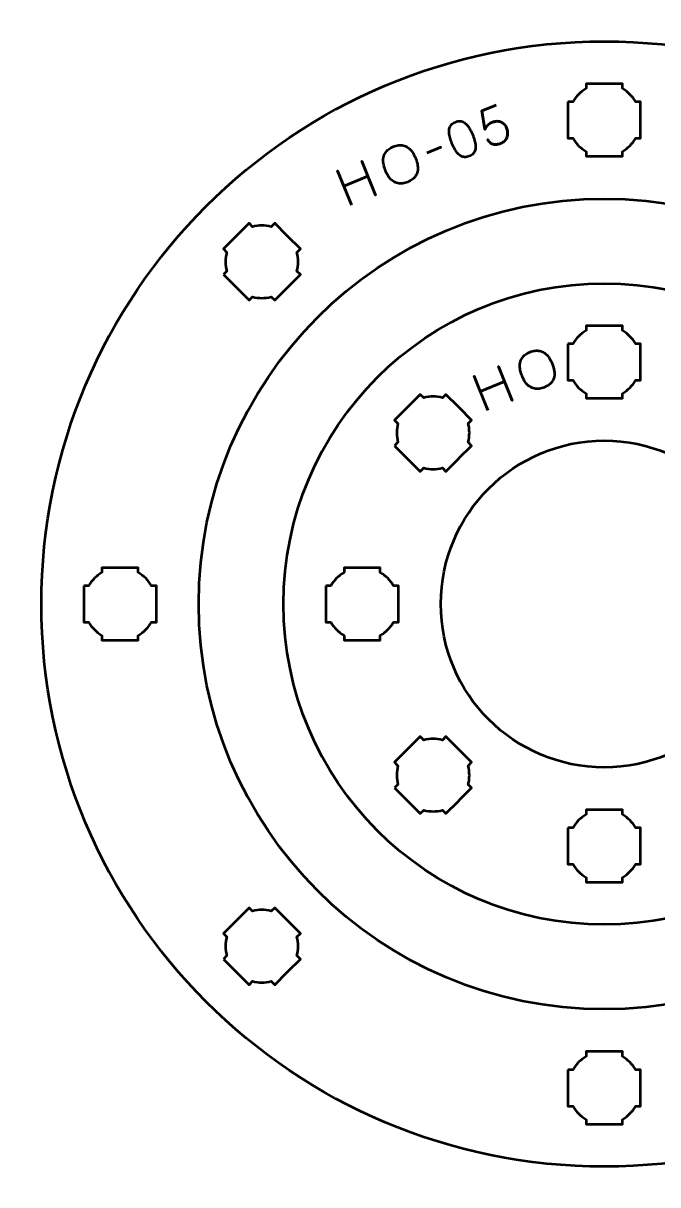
# Model space of a CAD drawing. Header units: centimetres. Extents: x -21 to 0, y -29.7 to 0.
# Drawn here: x -10.5 to -5.26, y -19.45 to -9.85 of the extents above; entities that cross this region are included whole.
import ezdxf

# ---------------------------------------------------------------- set-up
doc = ezdxf.new("R2010")
doc.units = ezdxf.units.CM
doc.header["$MEASUREMENT"] = 0
doc.layers.add('Layer 1', color=7, linetype='Continuous')

msp = doc.modelspace()

# ---------------------------------------------------------------- linework, layer by layer
at = {"layer": 'Layer 1', "color": 3, "lineweight": 53}
for major_axis in [(0, 4.65), (0, 3.35), (0, 2.65), (0, 1.35)]:
    msp.add_ellipse((-5.7, -14.65), major_axis=major_axis, ratio=1, dxfattribs=at)
at = {"layer": 'Layer 1', "color": 1, "lineweight": 53}
msp.add_open_spline([(-21.00003, -29.19995), (-21.00003, -29.19995), (-21.00003, -9.49992), (-21.00003, -9.49992), (-21.00003, -9.49992), (-21.00003, -9.41709), (-20.93286, -9.34992), (-20.85003, -9.34992), (-20.85003, -9.34992), (-20.7672, -9.34992), (-20.70003, -9.28275), (-20.70003, -9.19992), (-20.70003, -9.19992), (-20.70003, -9.11709), (-20.7672, -9.04992), (-20.85003, -9.04992), (-20.85003, -9.04992), (-20.93286, -9.04992), (-21.00003, -8.98275), (-21.00003, -8.89992), (-21.00003, -8.89992), (-21.00003, -8.81709), (-20.93286, -8.74992), (-20.85003, -8.74992), (-20.85003, -8.74992), (-20.7672, -8.74992), (-20.70003, -8.68275), (-20.70003, -8.59992), (-20.70003, -8.59992), (-20.70003, -8.51709), (-20.7672, -8.44992), (-20.85003, -8.44992), (-20.85003, -8.44992), (-20.93286, -8.44992), (-21.00003, -8.38275), (-21.00003, -8.29992), (-21.00003, -8.29992), (-21.00003, -8.21709), (-20.93286, -8.14992), (-20.85003, -8.14992), (-20.85003, -8.14992), (-20.7672, -8.14992), (-20.70003, -8.08275), (-20.70003, -7.99992), (-20.70003, -7.99992), (-20.70003, -7.91709), (-20.7672, -7.84992), (-20.85003, -7.84992), (-20.85003, -7.84992), (-20.93286, -7.84992), (-21.00003, -7.78275), (-21.00003, -7.69992), (-21.00003, -7.69992), (-21.00003, -7.61709), (-20.93286, -7.54992), (-20.85003, -7.54992), (-20.85003, -7.54992), (-20.7672, -7.54992), (-20.70003, -7.48275), (-20.70003, -7.39992), (-20.70003, -7.39992), (-20.70003, -7.31709), (-20.7672, -7.24992), (-20.85003, -7.24992), (-20.85003, -7.24992), (-20.93286, -7.24992), (-21.00003, -7.18275), (-21.00003, -7.09992), (-21.00003, -7.09992), (-21.00003, -7.01709), (-20.93286, -6.94992), (-20.85003, -6.94992), (-20.85003, -6.94992), (-20.7672, -6.94992), (-20.70003, -6.88275), (-20.70003, -6.79992), (-20.70003, -6.79992), (-20.70003, -6.71709), (-20.7672, -6.64992), (-20.85003, -6.64992), (-20.85003, -6.64992), (-20.93286, -6.64992), (-21.00003, -6.58275), (-21.00003, -6.49992), (-21.00003, -6.49992), (-21.00003, -6.41709), (-20.93286, -6.34992), (-20.85003, -6.34992), (-20.85003, -6.34992), (-20.7672, -6.34992), (-20.70003, -6.28275), (-20.70003, -6.19992), (-20.70003, -6.19992), (-20.70003, -6.11709), (-20.7672, -6.04992), (-20.85003, -6.04992), (-20.85003, -6.04992), (-20.93286, -6.04992), (-21.00003, -5.98275), (-21.00003, -5.89992), (-21.00003, -5.89992), (-21.00003, -5.81709), (-20.93286, -5.74992), (-20.85003, -5.74992), (-20.85003, -5.74992), (-20.7672, -5.74992), (-20.70003, -5.68275), (-20.70003, -5.59992), (-20.70003, -5.59992), (-20.70003, -5.51709), (-20.7672, -5.44992), (-20.85003, -5.44992), (-20.85003, -5.44992), (-20.93286, -5.44992), (-21.00003, -5.38275), (-21.00003, -5.29992), (-21.00003, -5.29992), (-21.00003, -5.21709), (-20.93286, -5.14992), (-20.85003, -5.14992), (-20.85003, -5.14992), (-20.7672, -5.14992), (-20.70003, -5.08275), (-20.70003, -4.99992), (-20.70003, -4.99992), (-20.70003, -4.91709), (-20.7672, -4.84992), (-20.85003, -4.84992), (-20.85003, -4.84992), (-20.93286, -4.84992), (-21.00003, -4.78275), (-21.00003, -4.69992), (-21.00003, -4.69992), (-21.00003, -4.61709), (-20.93286, -4.54992), (-20.85003, -4.54992), (-20.85003, -4.54992), (-20.7672, -4.54992), (-20.70003, -4.48275), (-20.70003, -4.39992), (-20.70003, -4.39992), (-20.70003, -4.31709), (-20.7672, -4.24992), (-20.85003, -4.24992), (-20.85003, -4.24992), (-20.93286, -4.24992), (-21.00003, -4.18275), (-21.00003, -4.09992), (-21.00003, -4.09992), (-21.00003, -4.01709), (-20.93286, -3.94992), (-20.85003, -3.94992), (-20.85003, -3.94992), (-20.7672, -3.94992), (-20.70003, -3.88275), (-20.70003, -3.79992), (-20.70003, -3.79992), (-20.70003, -3.71709), (-20.7672, -3.64992), (-20.85003, -3.64992), (-20.85003, -3.64992), (-20.93286, -3.64992), (-21.00003, -3.58275), (-21.00003, -3.49992), (-21.00003, -3.49992), (-21.00003, -3.41709), (-20.93286, -3.34992), (-20.85003, -3.34992), (-20.85003, -3.34992), (-20.7672, -3.34992), (-20.70003, -3.28275), (-20.70003, -3.19992), (-20.70003, -3.19992), (-20.70003, -3.11709), (-20.7672, -3.04992), (-20.85003, -3.04992), (-20.85003, -3.04992), (-20.93286, -3.04992), (-21.00003, -2.98275), (-21.00003, -2.89992), (-21.00003, -2.89992), (-21.00003, -2.81709), (-20.93286, -2.74992), (-20.85003, -2.74992), (-20.85003, -2.74992), (-20.7672, -2.74992), (-20.70003, -2.68275), (-20.70003, -2.59992), (-20.70003, -2.59992), (-20.70003, -2.51709), (-20.7672, -2.44992), (-20.85003, -2.44992), (-20.85003, -2.44992), (-20.93286, -2.44992), (-21.00003, -2.38275), (-21.00003, -2.29992), (-21.00003, -2.29992), (-21.00003, -2.21709), (-20.93286, -2.14992), (-20.85003, -2.14992), (-20.85003, -2.14992), (-20.7672, -2.14992), (-20.70003, -2.08275), (-20.70003, -1.99992), (-20.70003, -1.99992), (-20.70003, -1.91709), (-20.7672, -1.84992), (-20.85003, -1.84992), (-20.85003, -1.84992), (-20.93286, -1.84992), (-21.00003, -1.78275), (-21.00003, -1.69992), (-21.00003, -1.69992), (-21.00003, -1.61709), (-20.93286, -1.54992), (-20.85003, -1.54992), (-20.85003, -1.54992), (-20.7672, -1.54992), (-20.70003, -1.48275), (-20.70003, -1.39992), (-20.70003, -1.39992), (-20.70003, -1.31709), (-20.7672, -1.24992), (-20.85003, -1.24992), (-20.85003, -1.24992), (-20.93286, -1.24992), (-21.00003, -1.18275), (-21.00003, -1.09992), (-21.00003, -1.09992), (-21.00003, -1.09992), (-21.00003, -0.49992), (-21.00003, -0.49992), (-21.00003, -0.49992), (-21.00003, -0.22295), (-20.77694, 0.00004), (-20.49994, 0.00004), (-20.49994, 0.00004), (-20.49994, 0.00004), (-0.50008, 0.00004), (-0.50008, 0.00004), (-0.50008, 0.00004), (-0.22294, 0.00004), (0.00002, -0.22295), (0.00002, -0.49992), (0.00002, -0.49992), (0.00002, -0.49992), (0.00002, -29.19995), (0.00002, -29.19995), (0.00002, -29.19995), (0.00002, -29.47695), (-0.22294, -29.70004), (-0.50008, -29.70004), (-0.50008, -29.70004), (-0.50008, -29.70004), (-20.49994, -29.70004), (-20.49994, -29.70004), (-20.49994, -29.70004), (-20.77694, -29.70004), (-21.00003, -29.47695), (-21.00003, -29.19995)], degree=3, knots=[0, 0, 0, 0, 0.0153846, 0.0153846, 0.0153846, 0.0153846, 0.0307692, 0.0307692, 0.0307692, 0.0307692, 0.0461538, 0.0461538, 0.0461538, 0.0461538, 0.0615385, 0.0615385, 0.0615385, 0.0615385, 0.0769231, 0.0769231, 0.0769231, 0.0769231, 0.0923077, 0.0923077, 0.0923077, 0.0923077, 0.1076923, 0.1076923, 0.1076923, 0.1076923, 0.1230769, 0.1230769, 0.1230769, 0.1230769, 0.1384615, 0.1384615, 0.1384615, 0.1384615, 0.1538462, 0.1538462, 0.1538462, 0.1538462, 0.1692308, 0.1692308, 0.1692308, 0.1692308, 0.1846154, 0.1846154, 0.1846154, 0.1846154, 0.2, 0.2, 0.2, 0.2, 0.2153846, 0.2153846, 0.2153846, 0.2153846, 0.2307692, 0.2307692, 0.2307692, 0.2307692, 0.2461538, 0.2461538, 0.2461538, 0.2461538, 0.2615385, 0.2615385, 0.2615385, 0.2615385, 0.2769231, 0.2769231, 0.2769231, 0.2769231, 0.2923077, 0.2923077, 0.2923077, 0.2923077, 0.3076923, 0.3076923, 0.3076923, 0.3076923, 0.3230769, 0.3230769, 0.3230769, 0.3230769, 0.3384615, 0.3384615, 0.3384615, 0.3384615, 0.3538462, 0.3538462, 0.3538462, 0.3538462, 0.3692308, 0.3692308, 0.3692308, 0.3692308, 0.3846154, 0.3846154, 0.3846154, 0.3846154, 0.4, 0.4, 0.4, 0.4, 0.4153846, 0.4153846, 0.4153846, 0.4153846, 0.4307692, 0.4307692, 0.4307692, 0.4307692, 0.4461538, 0.4461538, 0.4461538, 0.4461538, 0.4615385, 0.4615385, 0.4615385, 0.4615385, 0.4769231, 0.4769231, 0.4769231, 0.4769231, 0.4923077, 0.4923077, 0.4923077, 0.4923077, 0.5076923, 0.5076923, 0.5076923, 0.5076923, 0.5230769, 0.5230769, 0.5230769, 0.5230769, 0.5384615, 0.5384615, 0.5384615, 0.5384615, 0.5538462, 0.5538462, 0.5538462, 0.5538462, 0.5692308, 0.5692308, 0.5692308, 0.5692308, 0.5846154, 0.5846154, 0.5846154, 0.5846154, 0.6, 0.6, 0.6, 0.6, 0.6153846, 0.6153846, 0.6153846, 0.6153846, 0.6307692, 0.6307692, 0.6307692, 0.6307692, 0.6461538, 0.6461538, 0.6461538, 0.6461538, 0.6615385, 0.6615385, 0.6615385, 0.6615385, 0.6769231, 0.6769231, 0.6769231, 0.6769231, 0.6923077, 0.6923077, 0.6923077, 0.6923077, 0.7076923, 0.7076923, 0.7076923, 0.7076923, 0.7230769, 0.7230769, 0.7230769, 0.7230769, 0.7384615, 0.7384615, 0.7384615, 0.7384615, 0.7538462, 0.7538462, 0.7538462, 0.7538462, 0.7692308, 0.7692308, 0.7692308, 0.7692308, 0.7846154, 0.7846154, 0.7846154, 0.7846154, 0.8, 0.8, 0.8, 0.8, 0.8153846, 0.8153846, 0.8153846, 0.8153846, 0.8307692, 0.8307692, 0.8307692, 0.8307692, 0.8461538, 0.8461538, 0.8461538, 0.8461538, 0.8615385, 0.8615385, 0.8615385, 0.8615385, 0.8769231, 0.8769231, 0.8769231, 0.8769231, 0.8923077, 0.8923077, 0.8923077, 0.8923077, 0.9076923, 0.9076923, 0.9076923, 0.9076923, 0.9230769, 0.9230769, 0.9230769, 0.9230769, 0.9384615, 0.9384615, 0.9384615, 0.9384615, 0.9538462, 0.9538462, 0.9538462, 0.9538462, 0.9692308, 0.9692308, 0.9692308, 0.9692308, 0.9846154, 0.9846154, 0.9846154, 0.9846154, 1, 1, 1, 1], dxfattribs=at)
at = {"layer": 'Layer 1', "lineweight": 53}
for points in [[(-6, -10.4999), (-6, -10.4999), (-5.9598, -10.4999), (-5.9598, -10.4999), (-5.9598, -10.4999), (-5.93347, -10.45438), (-5.89551, -10.41645), (-5.85, -10.39012), (-5.85, -10.39012), (-5.85, -10.39012), (-5.85, -10.3499), (-5.85, -10.3499), (-5.85, -10.3499), (-5.85, -10.3499), (-5.55, -10.3499), (-5.55, -10.3499), (-5.55, -10.3499), (-5.55, -10.3499), (-5.55, -10.39009), (-5.55, -10.39009), (-5.55, -10.39009), (-5.50447, -10.41642), (-5.46648, -10.45437), (-5.44012, -10.4999), (-5.44012, -10.4999), (-5.44012, -10.4999), (-5.4, -10.4999), (-5.4, -10.4999), (-5.4, -10.4999), (-5.4, -10.4999), (-5.4, -10.64532), (-5.4, -10.64532), (-5.4, -10.64532), (-5.4, -10.64532), (-5.39994, -10.64997), (-5.39994, -10.64997), (-5.39994, -10.64997), (-5.39994, -10.64997), (-5.4, -10.65461), (-5.4, -10.65461), (-5.4, -10.65461), (-5.4, -10.65461), (-5.4, -10.7999), (-5.4, -10.7999), (-5.4, -10.7999), (-5.4, -10.7999), (-5.44007, -10.7999), (-5.44007, -10.7999), (-5.44007, -10.7999), (-5.46642, -10.84547), (-5.50442, -10.88348), (-5.55, -10.90984), (-5.55, -10.90984), (-5.55, -10.90984), (-5.55, -10.9499), (-5.55, -10.9499), (-5.55, -10.9499), (-5.55, -10.9499), (-5.69328, -10.9499), (-5.69328, -10.9499), (-5.69328, -10.9499), (-5.69328, -10.9499), (-5.69995, -10.94998), (-5.69995, -10.94998), (-5.69995, -10.94998), (-5.69995, -10.94998), (-5.70663, -10.9499), (-5.70663, -10.9499), (-5.70663, -10.9499), (-5.70663, -10.9499), (-5.85, -10.9499), (-5.85, -10.9499), (-5.85, -10.9499), (-5.85, -10.9499), (-5.85, -10.9098), (-5.85, -10.9098), (-5.85, -10.9098), (-5.89554, -10.88344), (-5.93352, -10.84545), (-5.95985, -10.7999), (-5.95985, -10.7999), (-5.95985, -10.7999), (-6, -10.7999), (-6, -10.7999), (-6, -10.7999), (-6, -10.7999), (-6, -10.4999), (-6, -10.4999)], [(-8.84664, -11.92757), (-8.84664, -11.92757), (-8.81822, -11.89915), (-8.81822, -11.89915), (-8.81822, -11.89915), (-8.83179, -11.84834), (-8.83177, -11.79468), (-8.8182, -11.74388), (-8.8182, -11.74388), (-8.8182, -11.74388), (-8.84664, -11.71544), (-8.84664, -11.71544), (-8.84664, -11.71544), (-8.84664, -11.71544), (-8.63451, -11.50331), (-8.63451, -11.50331), (-8.63451, -11.50331), (-8.63451, -11.50331), (-8.60609, -11.53173), (-8.60609, -11.53173), (-8.60609, -11.53173), (-8.55528, -11.51815), (-8.50158, -11.51812), (-8.45075, -11.53168), (-8.45075, -11.53168), (-8.45075, -11.53168), (-8.42238, -11.50331), (-8.42238, -11.50331), (-8.42238, -11.50331), (-8.42238, -11.50331), (-8.31955, -11.60614), (-8.31955, -11.60614), (-8.31955, -11.60614), (-8.31955, -11.60614), (-8.31622, -11.60938), (-8.31622, -11.60938), (-8.31622, -11.60938), (-8.31622, -11.60938), (-8.31298, -11.6127), (-8.31298, -11.6127), (-8.31298, -11.6127), (-8.31298, -11.6127), (-8.21025, -11.71544), (-8.21025, -11.71544), (-8.21025, -11.71544), (-8.21025, -11.71544), (-8.23858, -11.74377), (-8.23858, -11.74377), (-8.23858, -11.74377), (-8.22499, -11.79463), (-8.22498, -11.84838), (-8.23858, -11.89925), (-8.23858, -11.89925), (-8.23858, -11.89925), (-8.21025, -11.92757), (-8.21025, -11.92757), (-8.21025, -11.92757), (-8.21025, -11.92757), (-8.31156, -12.02889), (-8.31156, -12.02889), (-8.31156, -12.02889), (-8.31156, -12.02889), (-8.31622, -12.03366), (-8.31622, -12.03366), (-8.31622, -12.03366), (-8.31622, -12.03366), (-8.321, -12.03833), (-8.321, -12.03833), (-8.321, -12.03833), (-8.321, -12.03833), (-8.42238, -12.1397), (-8.42238, -12.1397), (-8.42238, -12.1397), (-8.42238, -12.1397), (-8.45074, -12.11135), (-8.45074, -12.11135), (-8.45074, -12.11135), (-8.50158, -12.12491), (-8.5553, -12.1249), (-8.60612, -12.11131), (-8.60612, -12.11131), (-8.60612, -12.11131), (-8.63451, -12.1397), (-8.63451, -12.1397), (-8.63451, -12.1397), (-8.63451, -12.1397), (-8.84664, -11.92757), (-8.84664, -11.92757)], [(-6, -12.4999), (-6, -12.4999), (-5.9598, -12.4999), (-5.9598, -12.4999), (-5.9598, -12.4999), (-5.93347, -12.45438), (-5.89551, -12.41645), (-5.85, -12.39012), (-5.85, -12.39012), (-5.85, -12.39012), (-5.85, -12.3499), (-5.85, -12.3499), (-5.85, -12.3499), (-5.85, -12.3499), (-5.55, -12.3499), (-5.55, -12.3499), (-5.55, -12.3499), (-5.55, -12.3499), (-5.55, -12.39009), (-5.55, -12.39009), (-5.55, -12.39009), (-5.50447, -12.41642), (-5.46648, -12.45437), (-5.44012, -12.4999), (-5.44012, -12.4999), (-5.44012, -12.4999), (-5.4, -12.4999), (-5.4, -12.4999), (-5.4, -12.4999), (-5.4, -12.4999), (-5.4, -12.64532), (-5.4, -12.64532), (-5.4, -12.64532), (-5.4, -12.64532), (-5.39994, -12.64997), (-5.39994, -12.64997), (-5.39994, -12.64997), (-5.39994, -12.64997), (-5.4, -12.65461), (-5.4, -12.65461), (-5.4, -12.65461), (-5.4, -12.65461), (-5.4, -12.7999), (-5.4, -12.7999), (-5.4, -12.7999), (-5.4, -12.7999), (-5.44007, -12.7999), (-5.44007, -12.7999), (-5.44007, -12.7999), (-5.46642, -12.84547), (-5.50442, -12.88348), (-5.55, -12.90984), (-5.55, -12.90984), (-5.55, -12.90984), (-5.55, -12.9499), (-5.55, -12.9499), (-5.55, -12.9499), (-5.55, -12.9499), (-5.69328, -12.9499), (-5.69328, -12.9499), (-5.69328, -12.9499), (-5.69328, -12.9499), (-5.69995, -12.94998), (-5.69995, -12.94998), (-5.69995, -12.94998), (-5.69995, -12.94998), (-5.70663, -12.9499), (-5.70663, -12.9499), (-5.70663, -12.9499), (-5.70663, -12.9499), (-5.85, -12.9499), (-5.85, -12.9499), (-5.85, -12.9499), (-5.85, -12.9499), (-5.85, -12.9098), (-5.85, -12.9098), (-5.85, -12.9098), (-5.89554, -12.88344), (-5.93352, -12.84545), (-5.95985, -12.7999), (-5.95985, -12.7999), (-5.95985, -12.7999), (-6, -12.7999), (-6, -12.7999), (-6, -12.7999), (-6, -12.7999), (-6, -12.4999), (-6, -12.4999)], [(-7.43243, -13.34179), (-7.43243, -13.34179), (-7.40401, -13.31336), (-7.40401, -13.31336), (-7.40401, -13.31336), (-7.41757, -13.26255), (-7.41755, -13.20889), (-7.40399, -13.15809), (-7.40399, -13.15809), (-7.40399, -13.15809), (-7.43243, -13.12965), (-7.43243, -13.12965), (-7.43243, -13.12965), (-7.43243, -13.12965), (-7.2203, -12.91752), (-7.2203, -12.91752), (-7.2203, -12.91752), (-7.2203, -12.91752), (-7.19188, -12.94594), (-7.19188, -12.94594), (-7.19188, -12.94594), (-7.14107, -12.93236), (-7.08737, -12.93234), (-7.03654, -12.94589), (-7.03654, -12.94589), (-7.03654, -12.94589), (-7.00817, -12.91752), (-7.00817, -12.91752), (-7.00817, -12.91752), (-7.00817, -12.91752), (-6.90534, -13.02035), (-6.90534, -13.02035), (-6.90534, -13.02035), (-6.90534, -13.02035), (-6.90201, -13.02359), (-6.90201, -13.02359), (-6.90201, -13.02359), (-6.90201, -13.02359), (-6.89877, -13.02692), (-6.89877, -13.02692), (-6.89877, -13.02692), (-6.89877, -13.02692), (-6.79604, -13.12965), (-6.79604, -13.12965), (-6.79604, -13.12965), (-6.79604, -13.12965), (-6.82437, -13.15799), (-6.82437, -13.15799), (-6.82437, -13.15799), (-6.81078, -13.20884), (-6.81077, -13.26259), (-6.82436, -13.31346), (-6.82436, -13.31346), (-6.82436, -13.31346), (-6.79604, -13.34179), (-6.79604, -13.34179), (-6.79604, -13.34179), (-6.79604, -13.34179), (-6.89735, -13.4431), (-6.89735, -13.4431), (-6.89735, -13.4431), (-6.89735, -13.4431), (-6.90201, -13.44787), (-6.90201, -13.44787), (-6.90201, -13.44787), (-6.90201, -13.44787), (-6.90679, -13.45254), (-6.90679, -13.45254), (-6.90679, -13.45254), (-6.90679, -13.45254), (-7.00817, -13.55392), (-7.00817, -13.55392), (-7.00817, -13.55392), (-7.00817, -13.55392), (-7.03652, -13.52556), (-7.03652, -13.52556), (-7.03652, -13.52556), (-7.08736, -13.53912), (-7.14108, -13.53912), (-7.19191, -13.52553), (-7.19191, -13.52553), (-7.19191, -13.52553), (-7.2203, -13.55392), (-7.2203, -13.55392), (-7.2203, -13.55392), (-7.2203, -13.55392), (-7.43243, -13.34179), (-7.43243, -13.34179)], [(-10, -14.4999), (-10, -14.4999), (-9.9598, -14.4999), (-9.9598, -14.4999), (-9.9598, -14.4999), (-9.93347, -14.45438), (-9.89551, -14.41645), (-9.85, -14.39012), (-9.85, -14.39012), (-9.85, -14.39012), (-9.85, -14.3499), (-9.85, -14.3499), (-9.85, -14.3499), (-9.85, -14.3499), (-9.55, -14.3499), (-9.55, -14.3499), (-9.55, -14.3499), (-9.55, -14.3499), (-9.55, -14.39009), (-9.55, -14.39009), (-9.55, -14.39009), (-9.50447, -14.41642), (-9.46648, -14.45437), (-9.44012, -14.4999), (-9.44012, -14.4999), (-9.44012, -14.4999), (-9.4, -14.4999), (-9.4, -14.4999), (-9.4, -14.4999), (-9.4, -14.4999), (-9.4, -14.64532), (-9.4, -14.64532), (-9.4, -14.64532), (-9.4, -14.64532), (-9.39994, -14.64997), (-9.39994, -14.64997), (-9.39994, -14.64997), (-9.39994, -14.64997), (-9.4, -14.65461), (-9.4, -14.65461), (-9.4, -14.65461), (-9.4, -14.65461), (-9.4, -14.7999), (-9.4, -14.7999), (-9.4, -14.7999), (-9.4, -14.7999), (-9.44007, -14.7999), (-9.44007, -14.7999), (-9.44007, -14.7999), (-9.46642, -14.84547), (-9.50442, -14.88348), (-9.55, -14.90984), (-9.55, -14.90984), (-9.55, -14.90984), (-9.55, -14.9499), (-9.55, -14.9499), (-9.55, -14.9499), (-9.55, -14.9499), (-9.69328, -14.9499), (-9.69328, -14.9499), (-9.69328, -14.9499), (-9.69328, -14.9499), (-9.69995, -14.94998), (-9.69995, -14.94998), (-9.69995, -14.94998), (-9.69995, -14.94998), (-9.70663, -14.9499), (-9.70663, -14.9499), (-9.70663, -14.9499), (-9.70663, -14.9499), (-9.85, -14.9499), (-9.85, -14.9499), (-9.85, -14.9499), (-9.85, -14.9499), (-9.85, -14.9098), (-9.85, -14.9098), (-9.85, -14.9098), (-9.89554, -14.88344), (-9.93352, -14.84545), (-9.95985, -14.7999), (-9.95985, -14.7999), (-9.95985, -14.7999), (-10, -14.7999), (-10, -14.7999), (-10, -14.7999), (-10, -14.7999), (-10, -14.4999), (-10, -14.4999)], [(-8, -14.4999), (-8, -14.4999), (-7.9598, -14.4999), (-7.9598, -14.4999), (-7.9598, -14.4999), (-7.93347, -14.45438), (-7.89551, -14.41645), (-7.85, -14.39012), (-7.85, -14.39012), (-7.85, -14.39012), (-7.85, -14.3499), (-7.85, -14.3499), (-7.85, -14.3499), (-7.85, -14.3499), (-7.55, -14.3499), (-7.55, -14.3499), (-7.55, -14.3499), (-7.55, -14.3499), (-7.55, -14.39009), (-7.55, -14.39009), (-7.55, -14.39009), (-7.50447, -14.41642), (-7.46648, -14.45437), (-7.44012, -14.4999), (-7.44012, -14.4999), (-7.44012, -14.4999), (-7.4, -14.4999), (-7.4, -14.4999), (-7.4, -14.4999), (-7.4, -14.4999), (-7.4, -14.64532), (-7.4, -14.64532), (-7.4, -14.64532), (-7.4, -14.64532), (-7.39994, -14.64997), (-7.39994, -14.64997), (-7.39994, -14.64997), (-7.39994, -14.64997), (-7.4, -14.65461), (-7.4, -14.65461), (-7.4, -14.65461), (-7.4, -14.65461), (-7.4, -14.7999), (-7.4, -14.7999), (-7.4, -14.7999), (-7.4, -14.7999), (-7.44007, -14.7999), (-7.44007, -14.7999), (-7.44007, -14.7999), (-7.46642, -14.84547), (-7.50442, -14.88348), (-7.55, -14.90984), (-7.55, -14.90984), (-7.55, -14.90984), (-7.55, -14.9499), (-7.55, -14.9499), (-7.55, -14.9499), (-7.55, -14.9499), (-7.69328, -14.9499), (-7.69328, -14.9499), (-7.69328, -14.9499), (-7.69328, -14.9499), (-7.69995, -14.94998), (-7.69995, -14.94998), (-7.69995, -14.94998), (-7.69995, -14.94998), (-7.70663, -14.9499), (-7.70663, -14.9499), (-7.70663, -14.9499), (-7.70663, -14.9499), (-7.85, -14.9499), (-7.85, -14.9499), (-7.85, -14.9499), (-7.85, -14.9499), (-7.85, -14.9098), (-7.85, -14.9098), (-7.85, -14.9098), (-7.89554, -14.88344), (-7.93352, -14.84545), (-7.95985, -14.7999), (-7.95985, -14.7999), (-7.95985, -14.7999), (-8, -14.7999), (-8, -14.7999), (-8, -14.7999), (-8, -14.7999), (-8, -14.4999), (-8, -14.4999)], [(-7.43243, -16.17021), (-7.43243, -16.17021), (-7.40401, -16.14179), (-7.40401, -16.14179), (-7.40401, -16.14179), (-7.41757, -16.09098), (-7.41755, -16.03732), (-7.40399, -15.98652), (-7.40399, -15.98652), (-7.40399, -15.98652), (-7.43243, -15.95808), (-7.43243, -15.95808), (-7.43243, -15.95808), (-7.43243, -15.95808), (-7.2203, -15.74595), (-7.2203, -15.74595), (-7.2203, -15.74595), (-7.2203, -15.74595), (-7.19188, -15.77437), (-7.19188, -15.77437), (-7.19188, -15.77437), (-7.14107, -15.76079), (-7.08737, -15.76076), (-7.03654, -15.77432), (-7.03654, -15.77432), (-7.03654, -15.77432), (-7.00817, -15.74595), (-7.00817, -15.74595), (-7.00817, -15.74595), (-7.00817, -15.74595), (-6.90534, -15.84878), (-6.90534, -15.84878), (-6.90534, -15.84878), (-6.90534, -15.84878), (-6.90201, -15.85202), (-6.90201, -15.85202), (-6.90201, -15.85202), (-6.90201, -15.85202), (-6.89877, -15.85534), (-6.89877, -15.85534), (-6.89877, -15.85534), (-6.89877, -15.85534), (-6.79604, -15.95808), (-6.79604, -15.95808), (-6.79604, -15.95808), (-6.79604, -15.95808), (-6.82437, -15.98641), (-6.82437, -15.98641), (-6.82437, -15.98641), (-6.81078, -16.03727), (-6.81077, -16.09102), (-6.82436, -16.14189), (-6.82436, -16.14189), (-6.82436, -16.14189), (-6.79604, -16.17021), (-6.79604, -16.17021), (-6.79604, -16.17021), (-6.79604, -16.17021), (-6.89735, -16.27153), (-6.89735, -16.27153), (-6.89735, -16.27153), (-6.89735, -16.27153), (-6.90201, -16.2763), (-6.90201, -16.2763), (-6.90201, -16.2763), (-6.90201, -16.2763), (-6.90679, -16.28097), (-6.90679, -16.28097), (-6.90679, -16.28097), (-6.90679, -16.28097), (-7.00817, -16.38234), (-7.00817, -16.38234), (-7.00817, -16.38234), (-7.00817, -16.38234), (-7.03652, -16.35399), (-7.03652, -16.35399), (-7.03652, -16.35399), (-7.08736, -16.36755), (-7.14108, -16.36754), (-7.19191, -16.35395), (-7.19191, -16.35395), (-7.19191, -16.35395), (-7.2203, -16.38234), (-7.2203, -16.38234), (-7.2203, -16.38234), (-7.2203, -16.38234), (-7.43243, -16.17021), (-7.43243, -16.17021)], [(-6, -16.4999), (-6, -16.4999), (-5.9598, -16.4999), (-5.9598, -16.4999), (-5.9598, -16.4999), (-5.93347, -16.45438), (-5.89551, -16.41645), (-5.85, -16.39012), (-5.85, -16.39012), (-5.85, -16.39012), (-5.85, -16.3499), (-5.85, -16.3499), (-5.85, -16.3499), (-5.85, -16.3499), (-5.55, -16.3499), (-5.55, -16.3499), (-5.55, -16.3499), (-5.55, -16.3499), (-5.55, -16.39009), (-5.55, -16.39009), (-5.55, -16.39009), (-5.50447, -16.41642), (-5.46648, -16.45437), (-5.44012, -16.4999), (-5.44012, -16.4999), (-5.44012, -16.4999), (-5.4, -16.4999), (-5.4, -16.4999), (-5.4, -16.4999), (-5.4, -16.4999), (-5.4, -16.64532), (-5.4, -16.64532), (-5.4, -16.64532), (-5.4, -16.64532), (-5.39994, -16.64997), (-5.39994, -16.64997), (-5.39994, -16.64997), (-5.39994, -16.64997), (-5.4, -16.65461), (-5.4, -16.65461), (-5.4, -16.65461), (-5.4, -16.65461), (-5.4, -16.7999), (-5.4, -16.7999), (-5.4, -16.7999), (-5.4, -16.7999), (-5.44007, -16.7999), (-5.44007, -16.7999), (-5.44007, -16.7999), (-5.46642, -16.84547), (-5.50442, -16.88348), (-5.55, -16.90984), (-5.55, -16.90984), (-5.55, -16.90984), (-5.55, -16.9499), (-5.55, -16.9499), (-5.55, -16.9499), (-5.55, -16.9499), (-5.69328, -16.9499), (-5.69328, -16.9499), (-5.69328, -16.9499), (-5.69328, -16.9499), (-5.69995, -16.94998), (-5.69995, -16.94998), (-5.69995, -16.94998), (-5.69995, -16.94998), (-5.70663, -16.9499), (-5.70663, -16.9499), (-5.70663, -16.9499), (-5.70663, -16.9499), (-5.85, -16.9499), (-5.85, -16.9499), (-5.85, -16.9499), (-5.85, -16.9499), (-5.85, -16.9098), (-5.85, -16.9098), (-5.85, -16.9098), (-5.89554, -16.88344), (-5.93352, -16.84545), (-5.95985, -16.7999), (-5.95985, -16.7999), (-5.95985, -16.7999), (-6, -16.7999), (-6, -16.7999), (-6, -16.7999), (-6, -16.7999), (-6, -16.4999), (-6, -16.4999)], [(-8.84664, -17.58443), (-8.84664, -17.58443), (-8.81822, -17.556), (-8.81822, -17.556), (-8.81822, -17.556), (-8.83179, -17.50519), (-8.83177, -17.45153), (-8.8182, -17.40073), (-8.8182, -17.40073), (-8.8182, -17.40073), (-8.84664, -17.37229), (-8.84664, -17.37229), (-8.84664, -17.37229), (-8.84664, -17.37229), (-8.63451, -17.16016), (-8.63451, -17.16016), (-8.63451, -17.16016), (-8.63451, -17.16016), (-8.60609, -17.18858), (-8.60609, -17.18858), (-8.60609, -17.18858), (-8.55528, -17.175), (-8.50158, -17.17498), (-8.45075, -17.18853), (-8.45075, -17.18853), (-8.45075, -17.18853), (-8.42238, -17.16016), (-8.42238, -17.16016), (-8.42238, -17.16016), (-8.42238, -17.16016), (-8.31955, -17.26299), (-8.31955, -17.26299), (-8.31955, -17.26299), (-8.31955, -17.26299), (-8.31622, -17.26624), (-8.31622, -17.26624), (-8.31622, -17.26624), (-8.31622, -17.26624), (-8.31298, -17.26956), (-8.31298, -17.26956), (-8.31298, -17.26956), (-8.31298, -17.26956), (-8.21025, -17.37229), (-8.21025, -17.37229), (-8.21025, -17.37229), (-8.21025, -17.37229), (-8.23858, -17.40063), (-8.23858, -17.40063), (-8.23858, -17.40063), (-8.22499, -17.45148), (-8.22498, -17.50523), (-8.23858, -17.5561), (-8.23858, -17.5561), (-8.23858, -17.5561), (-8.21025, -17.58443), (-8.21025, -17.58443), (-8.21025, -17.58443), (-8.21025, -17.58443), (-8.31156, -17.68574), (-8.31156, -17.68574), (-8.31156, -17.68574), (-8.31156, -17.68574), (-8.31622, -17.69051), (-8.31622, -17.69051), (-8.31622, -17.69051), (-8.31622, -17.69051), (-8.321, -17.69518), (-8.321, -17.69518), (-8.321, -17.69518), (-8.321, -17.69518), (-8.42238, -17.79656), (-8.42238, -17.79656), (-8.42238, -17.79656), (-8.42238, -17.79656), (-8.45074, -17.7682), (-8.45074, -17.7682), (-8.45074, -17.7682), (-8.50158, -17.78177), (-8.5553, -17.78176), (-8.60612, -17.76817), (-8.60612, -17.76817), (-8.60612, -17.76817), (-8.63451, -17.79656), (-8.63451, -17.79656), (-8.63451, -17.79656), (-8.63451, -17.79656), (-8.84664, -17.58443), (-8.84664, -17.58443)], [(-6, -18.4999), (-6, -18.4999), (-5.9598, -18.4999), (-5.9598, -18.4999), (-5.9598, -18.4999), (-5.93347, -18.45438), (-5.89551, -18.41645), (-5.85, -18.39012), (-5.85, -18.39012), (-5.85, -18.39012), (-5.85, -18.3499), (-5.85, -18.3499), (-5.85, -18.3499), (-5.85, -18.3499), (-5.55, -18.3499), (-5.55, -18.3499), (-5.55, -18.3499), (-5.55, -18.3499), (-5.55, -18.39009), (-5.55, -18.39009), (-5.55, -18.39009), (-5.50447, -18.41642), (-5.46648, -18.45437), (-5.44012, -18.4999), (-5.44012, -18.4999), (-5.44012, -18.4999), (-5.4, -18.4999), (-5.4, -18.4999), (-5.4, -18.4999), (-5.4, -18.4999), (-5.4, -18.64532), (-5.4, -18.64532), (-5.4, -18.64532), (-5.4, -18.64532), (-5.39994, -18.64997), (-5.39994, -18.64997), (-5.39994, -18.64997), (-5.39994, -18.64997), (-5.4, -18.65461), (-5.4, -18.65461), (-5.4, -18.65461), (-5.4, -18.65461), (-5.4, -18.7999), (-5.4, -18.7999), (-5.4, -18.7999), (-5.4, -18.7999), (-5.44007, -18.7999), (-5.44007, -18.7999), (-5.44007, -18.7999), (-5.46642, -18.84547), (-5.50442, -18.88348), (-5.55, -18.90984), (-5.55, -18.90984), (-5.55, -18.90984), (-5.55, -18.9499), (-5.55, -18.9499), (-5.55, -18.9499), (-5.55, -18.9499), (-5.69328, -18.9499), (-5.69328, -18.9499), (-5.69328, -18.9499), (-5.69328, -18.9499), (-5.69995, -18.94998), (-5.69995, -18.94998), (-5.69995, -18.94998), (-5.69995, -18.94998), (-5.70663, -18.9499), (-5.70663, -18.9499), (-5.70663, -18.9499), (-5.70663, -18.9499), (-5.85, -18.9499), (-5.85, -18.9499), (-5.85, -18.9499), (-5.85, -18.9499), (-5.85, -18.9098), (-5.85, -18.9098), (-5.85, -18.9098), (-5.89554, -18.88344), (-5.93352, -18.84545), (-5.95985, -18.7999), (-5.95985, -18.7999), (-5.95985, -18.7999), (-6, -18.7999), (-6, -18.7999), (-6, -18.7999), (-6, -18.7999), (-6, -18.4999), (-6, -18.4999)]]:
    msp.add_open_spline(points, degree=3, knots=[0, 0, 0, 0, 0.0454545, 0.0454545, 0.0454545, 0.0454545, 0.0909091, 0.0909091, 0.0909091, 0.0909091, 0.1363636, 0.1363636, 0.1363636, 0.1363636, 0.1818182, 0.1818182, 0.1818182, 0.1818182, 0.2272727, 0.2272727, 0.2272727, 0.2272727, 0.2727273, 0.2727273, 0.2727273, 0.2727273, 0.3181818, 0.3181818, 0.3181818, 0.3181818, 0.3636364, 0.3636364, 0.3636364, 0.3636364, 0.4090909, 0.4090909, 0.4090909, 0.4090909, 0.4545455, 0.4545455, 0.4545455, 0.4545455, 0.5, 0.5, 0.5, 0.5, 0.5454545, 0.5454545, 0.5454545, 0.5454545, 0.5909091, 0.5909091, 0.5909091, 0.5909091, 0.6363636, 0.6363636, 0.6363636, 0.6363636, 0.6818182, 0.6818182, 0.6818182, 0.6818182, 0.7272727, 0.7272727, 0.7272727, 0.7272727, 0.7727273, 0.7727273, 0.7727273, 0.7727273, 0.8181818, 0.8181818, 0.8181818, 0.8181818, 0.8636364, 0.8636364, 0.8636364, 0.8636364, 0.9090909, 0.9090909, 0.9090909, 0.9090909, 0.9545455, 0.9545455, 0.9545455, 0.9545455, 1, 1, 1, 1], dxfattribs=at)
at = {"layer": 'Layer 1', "color": 5, "lineweight": 53}
for points, knots in [([(-6.59325, -10.52744), (-6.59325, -10.52744), (-6.711, -10.57503), (-6.711, -10.57503), (-6.711, -10.57503), (-6.711, -10.57503), (-6.68559, -10.72822), (-6.68559, -10.72822), (-6.68559, -10.72822), (-6.68201, -10.72134), (-6.67849, -10.71495), (-6.67499, -10.7092), (-6.67499, -10.7092), (-6.67148, -10.70351), (-6.66756, -10.69818), (-6.66307, -10.69335), (-6.66307, -10.69335), (-6.65865, -10.68852), (-6.65318, -10.68398), (-6.64664, -10.67974), (-6.64664, -10.67974), (-6.64012, -10.67556), (-6.63211, -10.67147), (-6.62248, -10.6676), (-6.62248, -10.6676), (-6.61462, -10.66443), (-6.60635, -10.66231), (-6.59766, -10.66125), (-6.59766, -10.66125), (-6.5889, -10.6602), (-6.58015, -10.66035), (-6.57135, -10.66177), (-6.57135, -10.66177), (-6.56254, -10.66318), (-6.5541, -10.66601), (-6.54595, -10.67032), (-6.54595, -10.67032), (-6.5378, -10.67455), (-6.53038, -10.6804), (-6.52367, -10.6878), (-6.52367, -10.6878), (-6.51696, -10.69519), (-6.51132, -10.70441), (-6.50683, -10.71539), (-6.50683, -10.71539), (-6.5051, -10.71942), (-6.50353, -10.72466), (-6.50196, -10.7311), (-6.50196, -10.7311), (-6.50039, -10.73746), (-6.49939, -10.74459), (-6.49876, -10.75243), (-6.49876, -10.75243), (-6.4982, -10.76027), (-6.49854, -10.76844), (-6.49982, -10.77683), (-6.49982, -10.77683), (-6.50102, -10.7853), (-6.50357, -10.79353), (-6.50744, -10.8016), (-6.50744, -10.8016), (-6.51139, -10.80976), (-6.51696, -10.81726), (-6.52436, -10.82418), (-6.52436, -10.82418), (-6.53177, -10.8311), (-6.54126, -10.83694), (-6.55302, -10.84177), (-6.55302, -10.84177), (-6.56697, -10.84737), (-6.57934, -10.85065), (-6.59007, -10.85169), (-6.59007, -10.85169), (-6.60081, -10.85265), (-6.61012, -10.85208), (-6.61808, -10.84975), (-6.61808, -10.84975), (-6.62596, -10.84749), (-6.63277, -10.84425), (-6.63845, -10.84005), (-6.63845, -10.84005), (-6.6442, -10.83576), (-6.64903, -10.8312), (-6.65293, -10.82622), (-6.65293, -10.82622), (-6.65691, -10.82132), (-6.66034, -10.81664), (-6.66305, -10.81232), (-6.66305, -10.81232), (-6.66034, -10.81664), (-6.65691, -10.82132), (-6.65293, -10.82622), (-6.65293, -10.82622), (-6.64903, -10.8312), (-6.6442, -10.83576), (-6.63845, -10.84005), (-6.63845, -10.84005), (-6.63277, -10.84425), (-6.62596, -10.84749), (-6.61808, -10.84975), (-6.61808, -10.84975), (-6.61012, -10.85208), (-6.60081, -10.85265), (-6.59007, -10.85169), (-6.59007, -10.85169), (-6.57934, -10.85065), (-6.56697, -10.84737), (-6.55302, -10.84177), (-6.55302, -10.84177), (-6.54126, -10.83694), (-6.53177, -10.8311), (-6.52436, -10.82418), (-6.52436, -10.82418), (-6.51696, -10.81726), (-6.51139, -10.80976), (-6.50744, -10.8016), (-6.50744, -10.8016), (-6.50357, -10.79353), (-6.50102, -10.7853), (-6.49982, -10.77683), (-6.49982, -10.77683), (-6.49854, -10.76844), (-6.4982, -10.76027), (-6.49876, -10.75243), (-6.49876, -10.75243), (-6.49939, -10.74459), (-6.50039, -10.73746), (-6.50196, -10.7311), (-6.50196, -10.7311), (-6.50353, -10.72466), (-6.5051, -10.71942), (-6.50683, -10.71539), (-6.50683, -10.71539), (-6.51132, -10.70441), (-6.51696, -10.69519), (-6.52367, -10.6878), (-6.52367, -10.6878), (-6.53038, -10.6804), (-6.5378, -10.67455), (-6.54595, -10.67032), (-6.54595, -10.67032), (-6.5541, -10.66601), (-6.56254, -10.66318), (-6.57135, -10.66177), (-6.57135, -10.66177), (-6.58015, -10.66035), (-6.5889, -10.6602), (-6.59766, -10.66125), (-6.59766, -10.66125), (-6.60635, -10.66231), (-6.61462, -10.66443), (-6.62248, -10.6676), (-6.62248, -10.6676), (-6.63211, -10.67147), (-6.64012, -10.67556), (-6.64664, -10.67974), (-6.64664, -10.67974), (-6.65318, -10.68398), (-6.65865, -10.68852), (-6.66307, -10.69335), (-6.66307, -10.69335), (-6.66756, -10.69818), (-6.67148, -10.70351), (-6.67499, -10.7092), (-6.67499, -10.7092), (-6.67849, -10.71495), (-6.68201, -10.72134), (-6.68559, -10.72822), (-6.68559, -10.72822), (-6.68559, -10.72822), (-6.711, -10.57503), (-6.711, -10.57503), (-6.711, -10.57503), (-6.711, -10.57503), (-6.59325, -10.52744), (-6.59325, -10.52744)], [0, 0, 0, 0, 0.0227273, 0.0227273, 0.0227273, 0.0227273, 0.0454545, 0.0454545, 0.0454545, 0.0454545, 0.0681818, 0.0681818, 0.0681818, 0.0681818, 0.0909091, 0.0909091, 0.0909091, 0.0909091, 0.1136364, 0.1136364, 0.1136364, 0.1136364, 0.1363636, 0.1363636, 0.1363636, 0.1363636, 0.1590909, 0.1590909, 0.1590909, 0.1590909, 0.1818182, 0.1818182, 0.1818182, 0.1818182, 0.2045455, 0.2045455, 0.2045455, 0.2045455, 0.2272727, 0.2272727, 0.2272727, 0.2272727, 0.25, 0.25, 0.25, 0.25, 0.2727273, 0.2727273, 0.2727273, 0.2727273, 0.2954545, 0.2954545, 0.2954545, 0.2954545, 0.3181818, 0.3181818, 0.3181818, 0.3181818, 0.3409091, 0.3409091, 0.3409091, 0.3409091, 0.3636364, 0.3636364, 0.3636364, 0.3636364, 0.3863636, 0.3863636, 0.3863636, 0.3863636, 0.4090909, 0.4090909, 0.4090909, 0.4090909, 0.4318182, 0.4318182, 0.4318182, 0.4318182, 0.4545455, 0.4545455, 0.4545455, 0.4545455, 0.4772727, 0.4772727, 0.4772727, 0.4772727, 0.5, 0.5, 0.5, 0.5, 0.5227273, 0.5227273, 0.5227273, 0.5227273, 0.5454545, 0.5454545, 0.5454545, 0.5454545, 0.5681818, 0.5681818, 0.5681818, 0.5681818, 0.5909091, 0.5909091, 0.5909091, 0.5909091, 0.6136364, 0.6136364, 0.6136364, 0.6136364, 0.6363636, 0.6363636, 0.6363636, 0.6363636, 0.6590909, 0.6590909, 0.6590909, 0.6590909, 0.6818182, 0.6818182, 0.6818182, 0.6818182, 0.7045455, 0.7045455, 0.7045455, 0.7045455, 0.7272727, 0.7272727, 0.7272727, 0.7272727, 0.75, 0.75, 0.75, 0.75, 0.7727273, 0.7727273, 0.7727273, 0.7727273, 0.7954545, 0.7954545, 0.7954545, 0.7954545, 0.8181818, 0.8181818, 0.8181818, 0.8181818, 0.8409091, 0.8409091, 0.8409091, 0.8409091, 0.8636364, 0.8636364, 0.8636364, 0.8636364, 0.8863636, 0.8863636, 0.8863636, 0.8863636, 0.9090909, 0.9090909, 0.9090909, 0.9090909, 0.9318182, 0.9318182, 0.9318182, 0.9318182, 0.9545455, 0.9545455, 0.9545455, 0.9545455, 0.9772727, 0.9772727, 0.9772727, 0.9772727, 1, 1, 1, 1]), ([(-6.81551, -10.94912), (-6.80177, -10.94353), (-6.79091, -10.93635), (-6.78301, -10.92767), (-6.78301, -10.92767), (-6.77503, -10.91892), (-6.76958, -10.90896), (-6.76652, -10.89769), (-6.76652, -10.89769), (-6.76352, -10.88642), (-6.7625, -10.87416), (-6.76352, -10.86089), (-6.76352, -10.86089), (-6.76453, -10.84761), (-6.76709, -10.83362), (-6.77126, -10.8189), (-6.77126, -10.8189), (-6.77537, -10.80412), (-6.78067, -10.78898), (-6.78702, -10.77326), (-6.78702, -10.77326), (-6.79331, -10.75768), (-6.80002, -10.74309), (-6.80732, -10.72969), (-6.80732, -10.72969), (-6.81454, -10.71622), (-6.82241, -10.70437), (-6.83092, -10.69413), (-6.83092, -10.69413), (-6.83944, -10.68382), (-6.84869, -10.6757), (-6.85865, -10.66969), (-6.85865, -10.66969), (-6.86869, -10.66367), (-6.8796, -10.66027), (-6.89131, -10.65946), (-6.89131, -10.65946), (-6.90308, -10.65871), (-6.91587, -10.66108), (-6.92968, -10.66653), (-6.92968, -10.66653), (-6.94342, -10.6722), (-6.95427, -10.67937), (-6.96218, -10.68812), (-6.96218, -10.68812), (-6.97009, -10.69687), (-6.97561, -10.70684), (-6.9786, -10.71811), (-6.9786, -10.71811), (-6.98159, -10.72943), (-6.98261, -10.7417), (-6.9816, -10.75498), (-6.9816, -10.75498), (-6.98059, -10.76825), (-6.97803, -10.78224), (-6.97385, -10.79695), (-6.97385, -10.79695), (-6.96975, -10.81167), (-6.96452, -10.82681), (-6.95817, -10.8424), (-6.95817, -10.8424), (-6.95189, -10.85811), (-6.9451, -10.8727), (-6.9378, -10.88618), (-6.9378, -10.88618), (-6.93058, -10.89964), (-6.92271, -10.91156), (-6.91419, -10.9218), (-6.91419, -10.9218), (-6.90575, -10.93203), (-6.89644, -10.94016), (-6.88646, -10.9461), (-6.88646, -10.9461), (-6.8765, -10.95212), (-6.86559, -10.95552), (-6.85382, -10.95626), (-6.85382, -10.95626), (-6.84211, -10.957), (-6.82931, -10.95464), (-6.81551, -10.94912)], [0, 0, 0, 0, 0.05, 0.05, 0.05, 0.05, 0.1, 0.1, 0.1, 0.1, 0.15, 0.15, 0.15, 0.15, 0.2, 0.2, 0.2, 0.2, 0.25, 0.25, 0.25, 0.25, 0.3, 0.3, 0.3, 0.3, 0.35, 0.35, 0.35, 0.35, 0.4, 0.4, 0.4, 0.4, 0.45, 0.45, 0.45, 0.45, 0.5, 0.5, 0.5, 0.5, 0.55, 0.55, 0.55, 0.55, 0.6, 0.6, 0.6, 0.6, 0.65, 0.65, 0.65, 0.65, 0.7, 0.7, 0.7, 0.7, 0.75, 0.75, 0.75, 0.75, 0.8, 0.8, 0.8, 0.8, 0.85, 0.85, 0.85, 0.85, 0.9, 0.9, 0.9, 0.9, 0.95, 0.95, 0.95, 0.95, 1, 1, 1, 1]), ([(-6.81551, -10.94912), (-6.80177, -10.94353), (-6.79091, -10.93635), (-6.78301, -10.92767), (-6.78301, -10.92767), (-6.77503, -10.91892), (-6.76958, -10.90896), (-6.76652, -10.89769), (-6.76652, -10.89769), (-6.76352, -10.88642), (-6.7625, -10.87416), (-6.76352, -10.86089), (-6.76352, -10.86089), (-6.76453, -10.84761), (-6.76709, -10.83362), (-6.77126, -10.8189), (-6.77126, -10.8189), (-6.77537, -10.80412), (-6.78067, -10.78898), (-6.78702, -10.77326), (-6.78702, -10.77326), (-6.79331, -10.75768), (-6.80002, -10.74309), (-6.80732, -10.72969), (-6.80732, -10.72969), (-6.81454, -10.71622), (-6.82241, -10.70437), (-6.83092, -10.69413), (-6.83092, -10.69413), (-6.83944, -10.68382), (-6.84869, -10.6757), (-6.85865, -10.66969), (-6.85865, -10.66969), (-6.86869, -10.66367), (-6.8796, -10.66027), (-6.89131, -10.65946), (-6.89131, -10.65946), (-6.90308, -10.65871), (-6.91587, -10.66108), (-6.92968, -10.66653), (-6.92968, -10.66653), (-6.94342, -10.6722), (-6.95427, -10.67937), (-6.96218, -10.68812), (-6.96218, -10.68812), (-6.97009, -10.69687), (-6.97561, -10.70684), (-6.9786, -10.71811), (-6.9786, -10.71811), (-6.98159, -10.72943), (-6.98261, -10.7417), (-6.9816, -10.75498), (-6.9816, -10.75498), (-6.98059, -10.76825), (-6.97803, -10.78224), (-6.97385, -10.79695), (-6.97385, -10.79695), (-6.96975, -10.81167), (-6.96452, -10.82681), (-6.95817, -10.8424), (-6.95817, -10.8424), (-6.95189, -10.85811), (-6.9451, -10.8727), (-6.9378, -10.88618), (-6.9378, -10.88618), (-6.93058, -10.89964), (-6.92271, -10.91156), (-6.91419, -10.9218), (-6.91419, -10.9218), (-6.90575, -10.93203), (-6.89644, -10.94016), (-6.88646, -10.9461), (-6.88646, -10.9461), (-6.8765, -10.95212), (-6.86559, -10.95552), (-6.85382, -10.95626), (-6.85382, -10.95626), (-6.84211, -10.957), (-6.82931, -10.95464), (-6.81551, -10.94912)], [0, 0, 0, 0, 0.05, 0.05, 0.05, 0.05, 0.1, 0.1, 0.1, 0.1, 0.15, 0.15, 0.15, 0.15, 0.2, 0.2, 0.2, 0.2, 0.25, 0.25, 0.25, 0.25, 0.3, 0.3, 0.3, 0.3, 0.35, 0.35, 0.35, 0.35, 0.4, 0.4, 0.4, 0.4, 0.45, 0.45, 0.45, 0.45, 0.5, 0.5, 0.5, 0.5, 0.55, 0.55, 0.55, 0.55, 0.6, 0.6, 0.6, 0.6, 0.65, 0.65, 0.65, 0.65, 0.7, 0.7, 0.7, 0.7, 0.75, 0.75, 0.75, 0.75, 0.8, 0.8, 0.8, 0.8, 0.85, 0.85, 0.85, 0.85, 0.9, 0.9, 0.9, 0.9, 0.95, 0.95, 0.95, 0.95, 1, 1, 1, 1]), ([(-7.32404, -11.16293), (-7.31023, -11.15741), (-7.29775, -11.15053), (-7.2866, -11.14223), (-7.2866, -11.14223), (-7.27545, -11.13401), (-7.26612, -11.12428), (-7.25854, -11.11299), (-7.25854, -11.11299), (-7.25104, -11.10176), (-7.24571, -11.08889), (-7.24269, -11.07446), (-7.24269, -11.07446), (-7.2396, -11.06002), (-7.23932, -11.04379), (-7.24163, -11.02585), (-7.24163, -11.02585), (-7.24401, -11.00791), (-7.24955, -10.98818), (-7.25818, -10.96651), (-7.25818, -10.96651), (-7.26695, -10.94491), (-7.27675, -10.92683), (-7.28756, -10.91221), (-7.28756, -10.91221), (-7.29837, -10.89765), (-7.30984, -10.88612), (-7.32211, -10.87776), (-7.32211, -10.87776), (-7.33439, -10.86939), (-7.34718, -10.86378), (-7.36042, -10.86084), (-7.36042, -10.86084), (-7.37373, -10.85798), (-7.3872, -10.85736), (-7.40097, -10.85907), (-7.40097, -10.85907), (-7.41475, -10.86086), (-7.42854, -10.86455), (-7.44235, -10.87014), (-7.44235, -10.87014), (-7.45616, -10.87566), (-7.46863, -10.88262), (-7.47971, -10.89091), (-7.47971, -10.89091), (-7.49087, -10.89921), (-7.50012, -10.90901), (-7.50762, -10.92037), (-7.50762, -10.92037), (-7.51521, -10.93167), (-7.52047, -10.9446), (-7.52349, -10.95911), (-7.52349, -10.95911), (-7.52651, -10.97369), (-7.52679, -10.98992), (-7.5244, -11.00793), (-7.5244, -11.00793), (-7.52203, -11.02588), (-7.51648, -11.04568), (-7.50785, -11.06735), (-7.50785, -11.06735), (-7.49901, -11.08894), (-7.48929, -11.10702), (-7.47848, -11.12158), (-7.47848, -11.12158), (-7.46773, -11.13607), (-7.45627, -11.14752), (-7.44399, -11.15581), (-7.44399, -11.15581), (-7.43179, -11.16411), (-7.41899, -11.16965), (-7.40583, -11.17245), (-7.40583, -11.17245), (-7.39258, -11.17532), (-7.37905, -11.17586), (-7.36534, -11.17407), (-7.36534, -11.17407), (-7.35156, -11.17229), (-7.33777, -11.16852), (-7.32404, -11.16293)], [0, 0, 0, 0, 0.05, 0.05, 0.05, 0.05, 0.1, 0.1, 0.1, 0.1, 0.15, 0.15, 0.15, 0.15, 0.2, 0.2, 0.2, 0.2, 0.25, 0.25, 0.25, 0.25, 0.3, 0.3, 0.3, 0.3, 0.35, 0.35, 0.35, 0.35, 0.4, 0.4, 0.4, 0.4, 0.45, 0.45, 0.45, 0.45, 0.5, 0.5, 0.5, 0.5, 0.55, 0.55, 0.55, 0.55, 0.6, 0.6, 0.6, 0.6, 0.65, 0.65, 0.65, 0.65, 0.7, 0.7, 0.7, 0.7, 0.75, 0.75, 0.75, 0.75, 0.8, 0.8, 0.8, 0.8, 0.85, 0.85, 0.85, 0.85, 0.9, 0.9, 0.9, 0.9, 0.95, 0.95, 0.95, 0.95, 1, 1, 1, 1]), ([(-7.32404, -11.16293), (-7.31023, -11.15741), (-7.29775, -11.15053), (-7.2866, -11.14223), (-7.2866, -11.14223), (-7.27545, -11.13401), (-7.26612, -11.12428), (-7.25854, -11.11299), (-7.25854, -11.11299), (-7.25104, -11.10176), (-7.24571, -11.08889), (-7.24269, -11.07446), (-7.24269, -11.07446), (-7.2396, -11.06002), (-7.23932, -11.04379), (-7.24163, -11.02585), (-7.24163, -11.02585), (-7.24401, -11.00791), (-7.24955, -10.98818), (-7.25818, -10.96651), (-7.25818, -10.96651), (-7.26695, -10.94491), (-7.27675, -10.92683), (-7.28756, -10.91221), (-7.28756, -10.91221), (-7.29837, -10.89765), (-7.30984, -10.88612), (-7.32211, -10.87776), (-7.32211, -10.87776), (-7.33439, -10.86939), (-7.34718, -10.86378), (-7.36042, -10.86084), (-7.36042, -10.86084), (-7.37373, -10.85798), (-7.3872, -10.85736), (-7.40097, -10.85907), (-7.40097, -10.85907), (-7.41475, -10.86086), (-7.42854, -10.86455), (-7.44235, -10.87014), (-7.44235, -10.87014), (-7.45616, -10.87566), (-7.46863, -10.88262), (-7.47971, -10.89091), (-7.47971, -10.89091), (-7.49087, -10.89921), (-7.50012, -10.90901), (-7.50762, -10.92037), (-7.50762, -10.92037), (-7.51521, -10.93167), (-7.52047, -10.9446), (-7.52349, -10.95911), (-7.52349, -10.95911), (-7.52651, -10.97369), (-7.52679, -10.98992), (-7.5244, -11.00793), (-7.5244, -11.00793), (-7.52203, -11.02588), (-7.51648, -11.04568), (-7.50785, -11.06735), (-7.50785, -11.06735), (-7.49901, -11.08894), (-7.48929, -11.10702), (-7.47848, -11.12158), (-7.47848, -11.12158), (-7.46773, -11.13607), (-7.45627, -11.14752), (-7.44399, -11.15581), (-7.44399, -11.15581), (-7.43179, -11.16411), (-7.41899, -11.16965), (-7.40583, -11.17245), (-7.40583, -11.17245), (-7.39258, -11.17532), (-7.37905, -11.17586), (-7.36534, -11.17407), (-7.36534, -11.17407), (-7.35156, -11.17229), (-7.33777, -11.16852), (-7.32404, -11.16293)], [0, 0, 0, 0, 0.05, 0.05, 0.05, 0.05, 0.1, 0.1, 0.1, 0.1, 0.15, 0.15, 0.15, 0.15, 0.2, 0.2, 0.2, 0.2, 0.25, 0.25, 0.25, 0.25, 0.3, 0.3, 0.3, 0.3, 0.35, 0.35, 0.35, 0.35, 0.4, 0.4, 0.4, 0.4, 0.45, 0.45, 0.45, 0.45, 0.5, 0.5, 0.5, 0.5, 0.55, 0.55, 0.55, 0.55, 0.6, 0.6, 0.6, 0.6, 0.65, 0.65, 0.65, 0.65, 0.7, 0.7, 0.7, 0.7, 0.75, 0.75, 0.75, 0.75, 0.8, 0.8, 0.8, 0.8, 0.85, 0.85, 0.85, 0.85, 0.9, 0.9, 0.9, 0.9, 0.95, 0.95, 0.95, 0.95, 1, 1, 1, 1]), ([(-7.16423, -10.91998), (-7.16423, -10.91998), (-7.05001, -10.87384), (-7.05001, -10.87384), (-7.05001, -10.87384), (-7.05001, -10.87384), (-7.16423, -10.91998), (-7.16423, -10.91998)], [0, 0, 0, 0, 0.5, 0.5, 0.5, 0.5, 1, 1, 1, 1]), ([(-7.78915, -11.352), (-7.78915, -11.352), (-7.85241, -11.19537), (-7.85241, -11.19537), (-7.85241, -11.19537), (-7.85241, -11.19537), (-7.65259, -11.1147), (-7.65259, -11.1147), (-7.65259, -11.1147), (-7.65259, -11.1147), (-7.58933, -11.27126), (-7.58933, -11.27126), (-7.58933, -11.27126), (-7.58933, -11.27126), (-7.70349, -10.98866), (-7.70349, -10.98866), (-7.70349, -10.98866), (-7.70349, -10.98866), (-7.65259, -11.1147), (-7.65259, -11.1147), (-7.65259, -11.1147), (-7.65259, -11.1147), (-7.85241, -11.19537), (-7.85241, -11.19537), (-7.85241, -11.19537), (-7.85241, -11.19537), (-7.90331, -11.06941), (-7.90331, -11.06941), (-7.90331, -11.06941), (-7.90331, -11.06941), (-7.78915, -11.352), (-7.78915, -11.352)], [0, 0, 0, 0, 0.125, 0.125, 0.125, 0.125, 0.25, 0.25, 0.25, 0.25, 0.375, 0.375, 0.375, 0.375, 0.5, 0.5, 0.5, 0.5, 0.625, 0.625, 0.625, 0.625, 0.75, 0.75, 0.75, 0.75, 0.875, 0.875, 0.875, 0.875, 1, 1, 1, 1]), ([(-6.19553, -12.86027), (-6.18172, -12.85475), (-6.16924, -12.84787), (-6.15809, -12.83957), (-6.15809, -12.83957), (-6.14694, -12.83134), (-6.13761, -12.82161), (-6.13004, -12.81033), (-6.13004, -12.81033), (-6.12253, -12.7991), (-6.1172, -12.78623), (-6.11418, -12.7718), (-6.11418, -12.7718), (-6.1111, -12.75736), (-6.11081, -12.74113), (-6.11312, -12.72319), (-6.11312, -12.72319), (-6.1155, -12.70525), (-6.12105, -12.68551), (-6.12967, -12.66385), (-6.12967, -12.66385), (-6.13845, -12.64225), (-6.14824, -12.62417), (-6.15905, -12.60955), (-6.15905, -12.60955), (-6.16987, -12.59499), (-6.18133, -12.58346), (-6.1936, -12.5751), (-6.1936, -12.5751), (-6.20588, -12.56673), (-6.21867, -12.56112), (-6.23191, -12.55818), (-6.23191, -12.55818), (-6.24522, -12.55531), (-6.25869, -12.5547), (-6.27247, -12.55641), (-6.27247, -12.55641), (-6.28624, -12.5582), (-6.30003, -12.56189), (-6.31384, -12.56748), (-6.31384, -12.56748), (-6.32765, -12.573), (-6.34013, -12.57996), (-6.35121, -12.58825), (-6.35121, -12.58825), (-6.36236, -12.59655), (-6.37162, -12.60635), (-6.37912, -12.61771), (-6.37912, -12.61771), (-6.3867, -12.62901), (-6.39196, -12.64194), (-6.39498, -12.65645), (-6.39498, -12.65645), (-6.398, -12.67103), (-6.39828, -12.68726), (-6.3959, -12.70527), (-6.3959, -12.70527), (-6.39352, -12.72322), (-6.38798, -12.74302), (-6.37934, -12.76469), (-6.37934, -12.76469), (-6.3705, -12.78628), (-6.36079, -12.80436), (-6.34997, -12.81892), (-6.34997, -12.81892), (-6.33923, -12.83341), (-6.32776, -12.84486), (-6.31548, -12.85315), (-6.31548, -12.85315), (-6.30328, -12.86145), (-6.29049, -12.86699), (-6.27732, -12.86979), (-6.27732, -12.86979), (-6.26408, -12.87266), (-6.25054, -12.8732), (-6.23683, -12.87141), (-6.23683, -12.87141), (-6.22305, -12.86963), (-6.20926, -12.86586), (-6.19553, -12.86027)], [0, 0, 0, 0, 0.05, 0.05, 0.05, 0.05, 0.1, 0.1, 0.1, 0.1, 0.15, 0.15, 0.15, 0.15, 0.2, 0.2, 0.2, 0.2, 0.25, 0.25, 0.25, 0.25, 0.3, 0.3, 0.3, 0.3, 0.35, 0.35, 0.35, 0.35, 0.4, 0.4, 0.4, 0.4, 0.45, 0.45, 0.45, 0.45, 0.5, 0.5, 0.5, 0.5, 0.55, 0.55, 0.55, 0.55, 0.6, 0.6, 0.6, 0.6, 0.65, 0.65, 0.65, 0.65, 0.7, 0.7, 0.7, 0.7, 0.75, 0.75, 0.75, 0.75, 0.8, 0.8, 0.8, 0.8, 0.85, 0.85, 0.85, 0.85, 0.9, 0.9, 0.9, 0.9, 0.95, 0.95, 0.95, 0.95, 1, 1, 1, 1]), ([(-6.19553, -12.86027), (-6.18172, -12.85475), (-6.16924, -12.84787), (-6.15809, -12.83957), (-6.15809, -12.83957), (-6.14694, -12.83134), (-6.13761, -12.82161), (-6.13004, -12.81033), (-6.13004, -12.81033), (-6.12253, -12.7991), (-6.1172, -12.78623), (-6.11418, -12.7718), (-6.11418, -12.7718), (-6.1111, -12.75736), (-6.11081, -12.74113), (-6.11312, -12.72319), (-6.11312, -12.72319), (-6.1155, -12.70525), (-6.12105, -12.68551), (-6.12967, -12.66385), (-6.12967, -12.66385), (-6.13845, -12.64225), (-6.14824, -12.62417), (-6.15905, -12.60955), (-6.15905, -12.60955), (-6.16987, -12.59499), (-6.18133, -12.58346), (-6.1936, -12.5751), (-6.1936, -12.5751), (-6.20588, -12.56673), (-6.21867, -12.56112), (-6.23191, -12.55818), (-6.23191, -12.55818), (-6.24522, -12.55531), (-6.25869, -12.5547), (-6.27247, -12.55641), (-6.27247, -12.55641), (-6.28624, -12.5582), (-6.30003, -12.56189), (-6.31384, -12.56748), (-6.31384, -12.56748), (-6.32765, -12.573), (-6.34013, -12.57996), (-6.35121, -12.58825), (-6.35121, -12.58825), (-6.36236, -12.59655), (-6.37162, -12.60635), (-6.37912, -12.61771), (-6.37912, -12.61771), (-6.3867, -12.62901), (-6.39196, -12.64194), (-6.39498, -12.65645), (-6.39498, -12.65645), (-6.398, -12.67103), (-6.39828, -12.68726), (-6.3959, -12.70527), (-6.3959, -12.70527), (-6.39352, -12.72322), (-6.38798, -12.74302), (-6.37934, -12.76469), (-6.37934, -12.76469), (-6.3705, -12.78628), (-6.36079, -12.80436), (-6.34997, -12.81892), (-6.34997, -12.81892), (-6.33923, -12.83341), (-6.32776, -12.84486), (-6.31548, -12.85315), (-6.31548, -12.85315), (-6.30328, -12.86145), (-6.29049, -12.86699), (-6.27732, -12.86979), (-6.27732, -12.86979), (-6.26408, -12.87266), (-6.25054, -12.8732), (-6.23683, -12.87141), (-6.23683, -12.87141), (-6.22305, -12.86963), (-6.20926, -12.86586), (-6.19553, -12.86027)], [0, 0, 0, 0, 0.05, 0.05, 0.05, 0.05, 0.1, 0.1, 0.1, 0.1, 0.15, 0.15, 0.15, 0.15, 0.2, 0.2, 0.2, 0.2, 0.25, 0.25, 0.25, 0.25, 0.3, 0.3, 0.3, 0.3, 0.35, 0.35, 0.35, 0.35, 0.4, 0.4, 0.4, 0.4, 0.45, 0.45, 0.45, 0.45, 0.5, 0.5, 0.5, 0.5, 0.55, 0.55, 0.55, 0.55, 0.6, 0.6, 0.6, 0.6, 0.65, 0.65, 0.65, 0.65, 0.7, 0.7, 0.7, 0.7, 0.75, 0.75, 0.75, 0.75, 0.8, 0.8, 0.8, 0.8, 0.85, 0.85, 0.85, 0.85, 0.9, 0.9, 0.9, 0.9, 0.95, 0.95, 0.95, 0.95, 1, 1, 1, 1]), ([(-6.66064, -13.04934), (-6.66064, -13.04934), (-6.72391, -12.89271), (-6.72391, -12.89271), (-6.72391, -12.89271), (-6.72391, -12.89271), (-6.52409, -12.81204), (-6.52409, -12.81204), (-6.52409, -12.81204), (-6.52409, -12.81204), (-6.46082, -12.96859), (-6.46082, -12.96859), (-6.46082, -12.96859), (-6.46082, -12.96859), (-6.57498, -12.686), (-6.57498, -12.686), (-6.57498, -12.686), (-6.57498, -12.686), (-6.52409, -12.81204), (-6.52409, -12.81204), (-6.52409, -12.81204), (-6.52409, -12.81204), (-6.72391, -12.89271), (-6.72391, -12.89271), (-6.72391, -12.89271), (-6.72391, -12.89271), (-6.7748, -12.76675), (-6.7748, -12.76675), (-6.7748, -12.76675), (-6.7748, -12.76675), (-6.66064, -13.04934), (-6.66064, -13.04934)], [0, 0, 0, 0, 0.125, 0.125, 0.125, 0.125, 0.25, 0.25, 0.25, 0.25, 0.375, 0.375, 0.375, 0.375, 0.5, 0.5, 0.5, 0.5, 0.625, 0.625, 0.625, 0.625, 0.75, 0.75, 0.75, 0.75, 0.875, 0.875, 0.875, 0.875, 1, 1, 1, 1])]:
    msp.add_open_spline(points, degree=3, knots=knots, dxfattribs=at)

doc.saveas('drawing.dxf')
